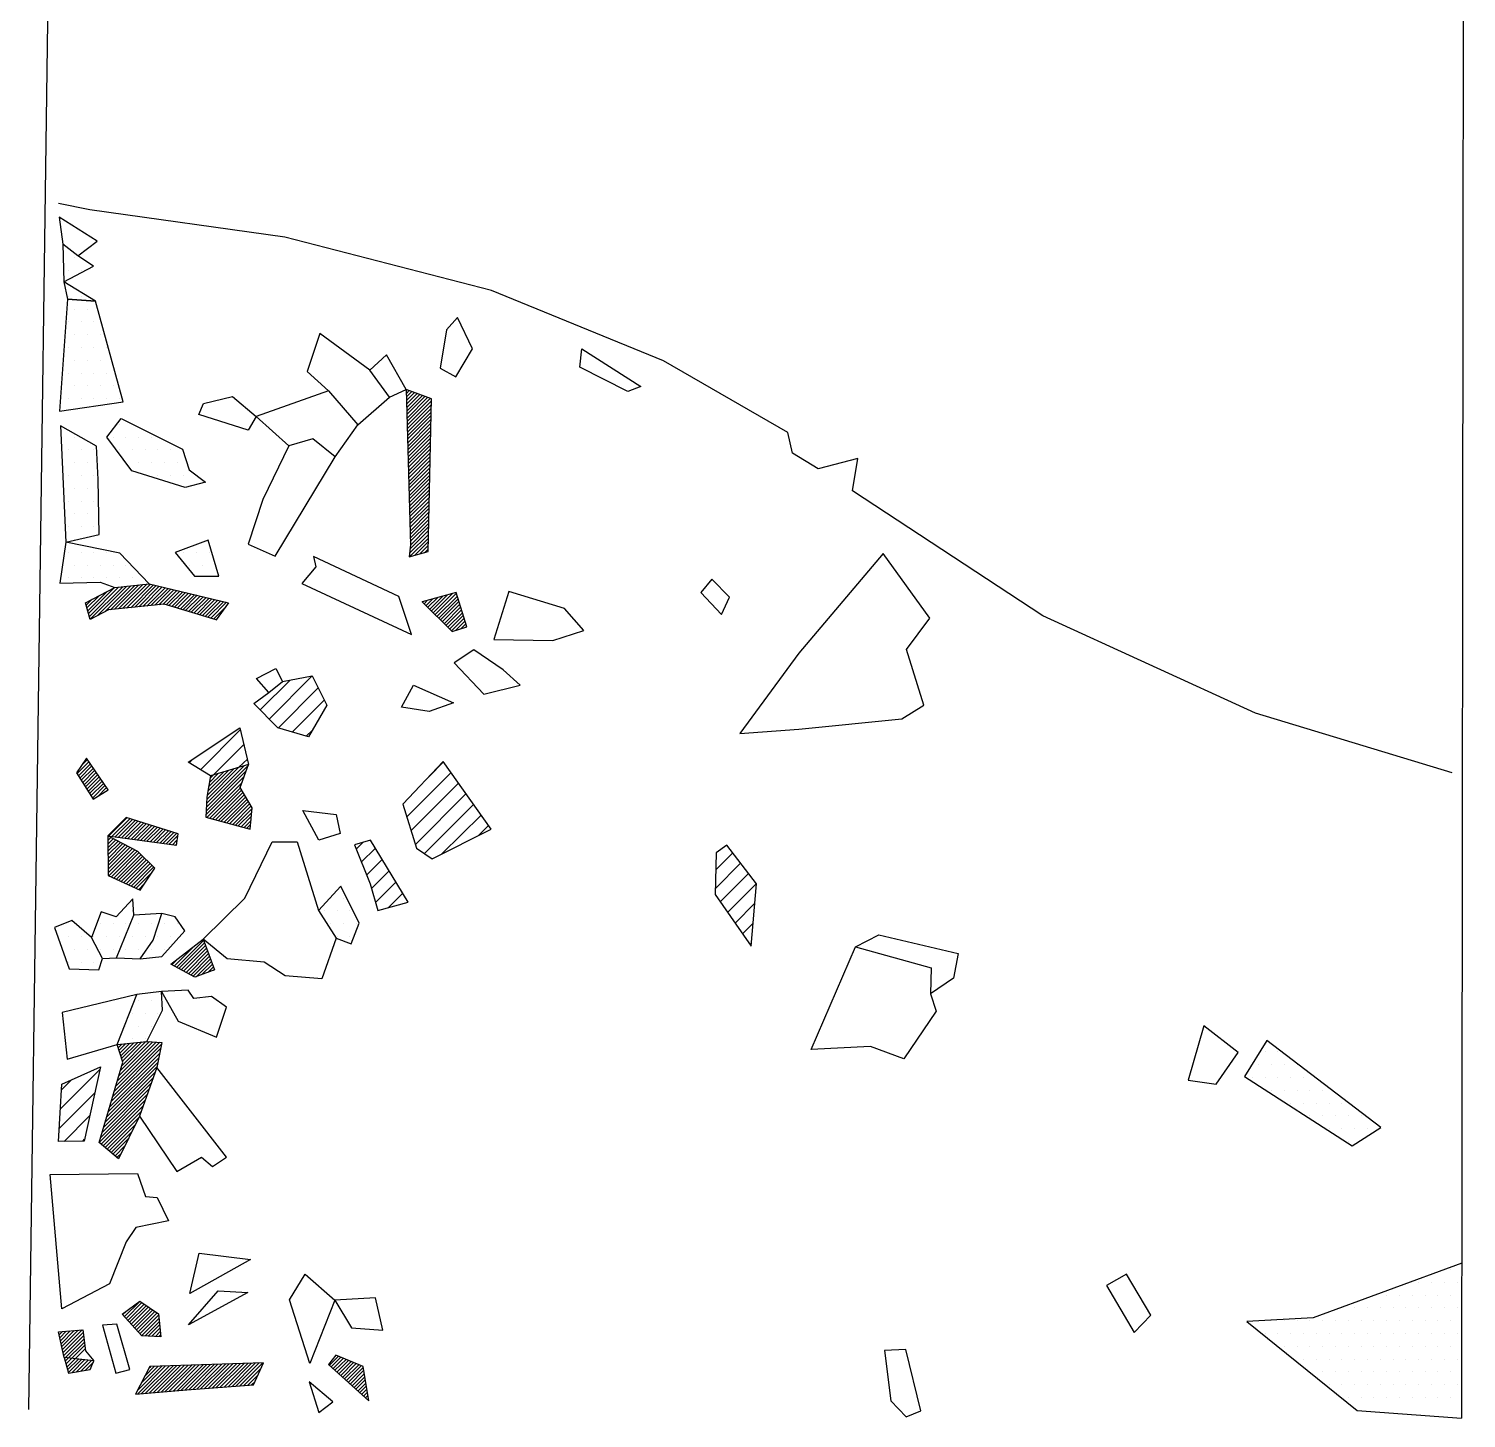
# Model space of a CAD drawing. Header units: metres. Extents: x 0.1 to 1.5, y -16.9 to -13.12.
# Drawn here: x 0.099 to 1.503, y -16.895 to -15.539 of the extents above; entities that cross this region are included whole.
import ezdxf

# ---------------------------------------------------------------- set-up
doc = ezdxf.new("R2010")
doc.units = ezdxf.units.M
doc.header["$LTSCALE"] = 25
doc.header["$MEASUREMENT"] = 0
doc.linetypes.add('STRICHPUNKTX2', pattern=[2, 1, -0.5, 0, -0.5])
doc.layers.get('0').update_dxf_attribs({"linetype": 'CONTINUOUS'})
for name, color, linetype in [('BEFUND', 1, 'CONTINUOUS'), ('FEUER', 1, 'CONTINUOUS'), ('GRABUNGSGRENZE', 3, 'STRICHPUNKTX2'), ('KNOCHEN', 2, 'CONTINUOUS'), ('KNOCHENSCHRAFF', 2, 'CONTINUOUS'), ('STEINE', 4, 'CONTINUOUS'), ('STEINESCHRAFF', 4, 'CONTINUOUS')]:
    doc.layers.add(name, color=color, linetype=linetype)

# ---------------------------------------------------------------- blocks, each defined once
blk = doc.blocks.new('*X0')
at = {"color": 0}
for p, q in [((46.75, -1589.14), (46.78, -1589.11)), ((46.76, -1589.48), (47.04, -1589.2)), ((46.77, -1589.83), (47.3, -1589.3)), ((46.78, -1590.17), (47.55, -1589.4)), ((46.79, -1590.52), (47.81, -1589.49)), ((46.8, -1590.86), (48.07, -1589.59)), ((46.81, -1591.21), (48.33, -1589.69)), ((46.82, -1591.55), (48.58, -1589.78)), ((46.83, -1591.89), (48.84, -1589.88)), ((46.83, -1592.24), (49.1, -1589.98)), ((46.84, -1592.58), (49.19, -1590.24)), ((46.85, -1592.93), (49.18, -1590.6)), ((46.86, -1593.27), (49.18, -1590.96)), ((46.87, -1593.62), (49.17, -1591.32)), ((46.88, -1593.96), (49.16, -1591.68)), ((46.89, -1594.31), (49.15, -1592.04)), ((46.9, -1594.65), (49.15, -1592.4)), ((46.91, -1594.99), (49.14, -1592.76)), ((46.92, -1595.34), (49.13, -1593.13)), ((46.93, -1595.68), (49.12, -1593.49)), ((46.93, -1596.03), (49.11, -1593.85)), ((46.94, -1596.37), (49.11, -1594.21)), ((46.95, -1596.72), (49.1, -1594.57)), ((46.96, -1597.06), (49.09, -1594.93)), ((46.97, -1597.41), (49.08, -1595.29)), ((46.98, -1597.75), (49.08, -1595.65)), ((46.99, -1598.1), (49.07, -1596.01)), ((47, -1598.44), (49.06, -1596.38)), ((47.01, -1598.78), (49.05, -1596.74)), ((47.02, -1599.13), (49.05, -1597.1)), ((47.02, -1599.47), (49.04, -1597.46)), ((47.03, -1599.82), (49.03, -1597.82)), ((47.04, -1600.16), (49.02, -1598.18)), ((47.05, -1600.51), (49.02, -1598.54)), ((47.06, -1600.85), (49.01, -1598.9)), ((47.07, -1601.2), (49, -1599.26)), ((47.08, -1601.54), (48.99, -1599.63)), ((47.09, -1601.88), (48.99, -1599.99)), ((47.1, -1602.23), (48.98, -1600.35)), ((47.11, -1602.57), (48.97, -1600.71)), ((47.12, -1602.92), (48.96, -1601.07)), ((47.12, -1603.26), (48.96, -1601.43)), ((47.13, -1603.61), (48.95, -1601.79)), ((47.11, -1604.69), (48.93, -1602.88)), ((47.14, -1603.95), (48.94, -1602.15)), ((47.15, -1604.3), (48.93, -1602.51)), ((47.07, -1605.44), (48.91, -1603.6)), ((47.08, -1605.07), (48.92, -1603.24)), ((47.56, -1605.3), (48.9, -1603.96)), ((48.05, -1605.16), (48.89, -1604.32)), ((48.54, -1605.03), (48.89, -1604.68)), ((15.65, -1610.7), (17.53, -1608.82)), ((15.72, -1610.98), (18.26, -1608.44)), ((15.8, -1611.25), (18.66, -1608.39)), ((15.88, -1611.53), (19.06, -1608.35)), ((16.58, -1611.18), (19.45, -1608.31)), ((17.31, -1610.8), (19.85, -1608.27)), ((17.87, -1610.6), (20.24, -1608.22)), ((18.26, -1610.56), (20.64, -1608.18)), ((18.65, -1610.52), (21.03, -1608.14)), ((19.05, -1610.48), (21.43, -1608.1)), ((19.44, -1610.44), (21.77, -1608.11)), ((19.84, -1610.4), (22.06, -1608.18)), ((20.23, -1610.36), (22.34, -1608.24)), ((20.62, -1610.32), (22.63, -1608.31)), ((21.02, -1610.28), (22.92, -1608.38)), ((21.41, -1610.24), (23.2, -1608.45)), ((21.81, -1610.2), (23.49, -1608.52)), ((22.2, -1610.16), (23.77, -1608.58)), ((22.59, -1610.12), (24.06, -1608.65)), ((22.99, -1610.08), (24.34, -1608.72)), ((23.3, -1610.12), (24.63, -1608.79)), ((15.49, -1610.15), (16.06, -1609.58)), ((15.57, -1610.42), (16.79, -1609.2)), ((23.57, -1610.2), (24.92, -1608.86)), ((23.84, -1610.28), (25.2, -1608.92)), ((24.11, -1610.36), (25.49, -1608.99)), ((24.38, -1610.45), (25.77, -1609.06)), ((24.66, -1610.53), (26.06, -1609.13)), ((24.93, -1610.61), (26.34, -1609.19)), ((25.2, -1610.69), (26.63, -1609.26)), ((25.47, -1610.77), (26.92, -1609.33)), ((25.74, -1610.85), (27.2, -1609.4)), ((26.02, -1610.94), (27.49, -1609.47)), ((26.29, -1611.02), (27.77, -1609.53)), ((26.56, -1611.1), (28.06, -1609.6)), ((26.83, -1611.18), (28.34, -1609.67)), ((27.1, -1611.26), (28.63, -1609.74)), ((27.38, -1611.34), (28.92, -1609.8)), ((27.65, -1611.43), (29.2, -1609.87)), ((48.33, -1609.83), (48.35, -1609.81)), ((48.51, -1610.01), (48.84, -1609.68)), ((48.68, -1610.19), (49.33, -1609.54)), ((48.86, -1610.36), (49.82, -1609.41)), ((49.04, -1610.54), (50.31, -1609.27)), ((49.21, -1610.72), (50.79, -1609.14)), ((49.39, -1610.9), (51.28, -1609)), ((49.57, -1611.07), (51.65, -1608.99)), ((49.74, -1611.25), (51.74, -1609.26)), ((49.92, -1611.43), (51.82, -1609.53)), ((50.1, -1611.6), (51.9, -1609.8)), ((50.27, -1611.78), (51.98, -1610.07)), ((27.92, -1611.51), (29.06, -1610.37)), ((28.19, -1611.59), (28.24, -1611.54)), ((50.45, -1611.96), (52.06, -1610.34)), ((50.63, -1612.13), (52.15, -1610.62)), ((50.8, -1612.31), (52.23, -1610.89)), ((50.98, -1612.49), (52.31, -1611.16)), ((51.16, -1612.66), (52.39, -1611.43)), ((51.56, -1612.62), (52.47, -1611.7)), ((52.08, -1612.45), (52.56, -1611.97)), ((52.6, -1612.28), (52.64, -1612.24)), ((14.6, -1626.59), (15.76, -1625.43)), ((14.74, -1626.81), (15.9, -1625.64)), ((15, -1625.84), (15.62, -1625.23)), ((14.88, -1627.03), (16.05, -1625.85)), ((15.01, -1627.24), (16.19, -1626.06)), ((15.15, -1627.46), (16.34, -1626.27)), ((15.28, -1627.68), (16.48, -1626.48)), ((15.42, -1627.9), (16.62, -1626.69)), ((15.56, -1628.11), (16.77, -1626.9)), ((27.19, -1630.62), (30.92, -1626.89)), ((27.21, -1630.25), (31.12, -1626.34)), ((27.23, -1629.88), (31.33, -1625.78)), ((27.25, -1629.5), (30.92, -1625.83)), ((27.27, -1629.13), (30.41, -1625.98)), ((27.31, -1628.74), (29.91, -1626.14)), ((27.38, -1628.31), (29.4, -1626.29)), ((27.45, -1627.88), (28.9, -1626.44)), ((27.53, -1627.46), (28.39, -1626.59)), ((27.6, -1627.03), (27.89, -1626.74)), ((15.69, -1628.33), (16.91, -1627.11)), ((15.83, -1628.55), (17.06, -1627.32)), ((15.96, -1628.77), (17.2, -1627.53)), ((16.1, -1628.98), (17.34, -1627.74)), ((16.59, -1628.85), (17.49, -1627.95)), ((17.52, -1628.27), (17.63, -1628.16)), ((27.29, -1630.87), (30.72, -1627.45)), ((27.57, -1630.95), (30.55, -1627.97)), ((27.85, -1631.02), (30.68, -1628.19)), ((28.13, -1631.1), (30.81, -1628.41)), ((28.4, -1631.18), (30.95, -1628.63)), ((28.68, -1631.25), (31.08, -1628.86)), ((28.96, -1631.33), (31.21, -1629.08)), ((29.24, -1631.4), (31.34, -1629.3)), ((29.52, -1631.48), (31.47, -1629.52)), ((29.8, -1631.55), (31.6, -1629.75)), ((17.7, -1632.68), (19.47, -1630.92)), ((18.01, -1632.73), (19.74, -1631)), ((18.33, -1632.77), (20.01, -1631.08)), ((18.64, -1632.81), (20.28, -1631.17)), ((18.95, -1632.85), (20.55, -1631.25)), ((30.07, -1631.63), (31.7, -1630)), ((30.35, -1631.7), (31.66, -1630.39)), ((30.63, -1631.78), (31.62, -1630.78)), ((30.91, -1631.85), (31.59, -1631.18)), ((19.26, -1632.9), (20.82, -1631.33)), ((19.57, -1632.94), (21.09, -1631.42)), ((19.88, -1632.98), (21.36, -1631.5)), ((20.19, -1633.02), (21.63, -1631.59)), ((20.5, -1633.07), (21.9, -1631.67)), ((20.81, -1633.11), (22.17, -1631.75)), ((21.12, -1633.15), (22.44, -1631.84)), ((21.43, -1633.2), (22.71, -1631.92)), ((21.75, -1633.24), (22.98, -1632.01)), ((22.06, -1633.28), (23.25, -1632.09)), ((22.37, -1633.32), (23.52, -1632.17)), ((22.68, -1633.37), (23.79, -1632.26)), ((22.99, -1633.41), (24.06, -1632.34)), ((23.3, -1633.45), (24.33, -1632.42)), ((23.61, -1633.49), (24.45, -1632.65)), ((31.19, -1631.93), (31.55, -1631.57)), ((31.46, -1632), (31.51, -1631.96)), ((17.6, -1632.78), (17.68, -1632.71)), ((17.61, -1633.13), (17.91, -1632.83)), ((17.61, -1633.48), (18.14, -1632.95)), ((17.62, -1633.83), (18.38, -1633.07)), ((17.62, -1634.18), (18.61, -1633.19)), ((17.62, -1634.53), (18.84, -1633.31)), ((17.63, -1634.88), (19.08, -1633.43)), ((17.63, -1635.23), (19.31, -1633.55)), ((17.64, -1635.58), (19.54, -1633.67)), ((17.64, -1635.93), (19.77, -1633.8)), ((17.65, -1636.28), (20.01, -1633.92)), ((17.71, -1636.57), (20.24, -1634.04)), ((23.92, -1633.54), (24.39, -1633.06)), ((24.23, -1633.58), (24.34, -1633.47)), ((17.95, -1636.68), (20.47, -1634.16)), ((18.19, -1636.79), (20.67, -1634.31)), ((18.44, -1636.9), (20.85, -1634.49)), ((18.68, -1637.01), (21.02, -1634.67)), ((18.92, -1637.12), (21.2, -1634.85)), ((19.16, -1637.24), (21.38, -1635.02)), ((19.4, -1637.35), (21.55, -1635.2)), ((19.65, -1637.46), (21.73, -1635.38)), ((19.89, -1637.57), (21.91, -1635.55)), ((20.13, -1637.68), (22.08, -1635.73)), ((20.37, -1637.79), (21.88, -1636.29)), ((20.62, -1637.9), (21.17, -1637.35)), ((24.09, -1645.38), (26.06, -1643.42)), ((24.32, -1645.51), (26.96, -1642.87)), ((24.55, -1645.63), (27.05, -1643.13)), ((24.78, -1645.76), (27.15, -1643.39)), ((25.01, -1645.88), (27.25, -1643.65)), ((25.24, -1646.01), (27.34, -1643.91)), ((23.87, -1645.26), (24.5, -1644.62)), ((25.47, -1646.13), (27.44, -1644.16)), ((25.7, -1646.26), (27.53, -1644.42)), ((25.93, -1646.38), (27.63, -1644.68)), ((26.24, -1646.42), (27.73, -1644.94)), ((26.8, -1646.22), (27.82, -1645.19)), ((27.36, -1646.01), (27.92, -1645.45)), ((27.92, -1645.81), (28.01, -1645.71)), ((18.09, -1658.11), (22.76, -1653.43)), ((18.24, -1657.61), (22.86, -1652.99)), ((18.38, -1657.11), (22.67, -1652.82)), ((18.52, -1653.08), (18.57, -1653.03)), ((18.53, -1656.61), (22.34, -1652.8)), ((18.61, -1653.35), (18.96, -1652.99)), ((18.68, -1656.11), (22.01, -1652.78)), ((18.69, -1653.61), (19.36, -1652.95)), ((18.78, -1653.88), (19.75, -1652.91)), ((18.82, -1655.61), (21.67, -1652.75)), ((18.87, -1654.15), (20.15, -1652.87)), ((18.95, -1654.42), (20.54, -1652.83)), ((18.97, -1655.11), (21.33, -1652.74)), ((19.04, -1654.68), (20.94, -1652.79)), ((17.65, -1659.61), (22.48, -1654.78)), ((17.8, -1659.11), (22.58, -1654.33)), ((17.94, -1658.61), (22.67, -1653.88)), ((17.21, -1661.11), (22.01, -1656.31)), ((17.36, -1660.61), (22.21, -1655.76)), ((17.5, -1660.11), (22.39, -1655.22)), ((16.77, -1662.61), (21.43, -1657.95)), ((16.92, -1662.11), (21.62, -1657.4)), ((17.07, -1661.61), (21.82, -1656.85)), ((16.96, -1662.77), (21.23, -1658.5)), ((17.15, -1662.93), (21.04, -1659.05)), ((17.35, -1663.09), (20.84, -1659.6)), ((17.54, -1663.26), (20.61, -1660.18)), ((17.73, -1663.42), (20.28, -1660.87)), ((17.92, -1663.58), (19.94, -1661.56)), ((18.11, -1663.74), (19.6, -1662.25)), ((18.31, -1663.9), (19.26, -1662.94)), ((18.5, -1664.06), (18.93, -1663.63)), ((19.22, -1679.6), (20.72, -1678.11)), ((19.39, -1679.79), (20.94, -1678.23)), ((19.56, -1679.97), (21.16, -1678.38)), ((19.73, -1680.15), (21.37, -1678.52)), ((19.9, -1680.34), (21.58, -1678.66)), ((20.07, -1680.52), (21.79, -1678.8)), ((20.24, -1680.7), (22, -1678.94)), ((19.05, -1679.42), (19.38, -1679.09)), ((20.41, -1680.89), (22.22, -1679.08)), ((20.58, -1681.07), (22.43, -1679.22)), ((20.75, -1681.26), (22.58, -1679.43)), ((20.92, -1681.44), (22.61, -1679.75)), ((21.24, -1681.47), (22.64, -1680.08)), ((21.58, -1681.49), (22.66, -1680.4)), ((12.85, -1681.38), (13.17, -1681.06)), ((12.92, -1681.66), (13.55, -1681.03)), ((12.98, -1681.95), (13.94, -1681)), ((13.05, -1682.24), (14.32, -1680.96)), ((13.11, -1682.53), (14.71, -1680.93)), ((13.18, -1682.82), (15.1, -1680.9)), ((13.24, -1683.11), (15.21, -1681.14)), ((13.3, -1683.4), (15.25, -1681.45)), ((13.37, -1683.68), (15.29, -1681.77)), ((21.91, -1681.51), (22.69, -1680.73)), ((22.25, -1681.53), (22.72, -1681.05)), ((22.58, -1681.55), (22.75, -1681.37)), ((13.45, -1683.96), (15.33, -1682.08)), ((13.52, -1684.24), (15.37, -1682.39)), ((13.6, -1684.52), (15.41, -1682.71)), ((13.67, -1684.8), (14.73, -1683.74)), ((13.74, -1685.08), (15.05, -1683.77)), ((14.12, -1685.06), (15.37, -1683.8)), ((14.54, -1684.99), (15.69, -1683.84)), ((14.97, -1684.92), (16.01, -1683.87)), ((15.39, -1684.85), (16.19, -1684.05)), ((20.5, -1686.81), (22.89, -1684.42)), ((20.52, -1687.14), (23.25, -1684.41)), ((20.87, -1686.09), (22.52, -1684.43)), ((20.91, -1687.11), (23.62, -1684.4)), ((21.24, -1685.37), (22.16, -1684.45)), ((21.29, -1687.08), (23.98, -1684.39)), ((21.61, -1684.64), (21.79, -1684.46)), ((21.67, -1687.05), (24.35, -1684.38)), ((22.06, -1687.02), (24.71, -1684.37)), ((22.44, -1686.99), (25.08, -1684.35)), ((22.83, -1686.96), (25.44, -1684.34)), ((23.21, -1686.92), (25.81, -1684.33)), ((23.6, -1686.89), (26.17, -1684.32)), ((23.98, -1686.86), (26.54, -1684.31)), ((24.37, -1686.83), (26.9, -1684.3)), ((24.75, -1686.8), (27.27, -1684.28)), ((25.14, -1686.77), (27.63, -1684.27)), ((25.52, -1686.74), (28, -1684.26)), ((25.9, -1686.71), (28.36, -1684.25)), ((26.29, -1686.68), (28.73, -1684.24)), ((26.67, -1686.65), (29.09, -1684.23)), ((27.05, -1686.62), (29.46, -1684.22)), ((27.44, -1686.59), (29.82, -1684.2)), ((27.82, -1686.56), (30.19, -1684.19)), ((28.2, -1686.53), (30.55, -1684.18)), ((28.59, -1686.5), (30.92, -1684.17)), ((28.97, -1686.47), (31.28, -1684.16)), ((29.35, -1686.44), (31.65, -1684.15)), ((29.74, -1686.41), (32.01, -1684.13)), ((30.12, -1686.38), (32.38, -1684.12)), ((30.5, -1686.35), (32.74, -1684.11)), ((39.24, -1684.33), (40.12, -1683.45)), ((39.42, -1684.5), (40.37, -1683.56)), ((39.61, -1684.67), (40.62, -1683.66)), ((39.79, -1684.84), (40.87, -1683.77)), ((39.98, -1685.01), (41.11, -1683.87)), ((40.16, -1685.18), (41.36, -1683.98)), ((40.35, -1685.34), (41.61, -1684.08)), ((40.54, -1685.51), (41.86, -1684.19)), ((40.72, -1685.68), (42.11, -1684.29)), ((40.91, -1685.85), (42.36, -1684.4)), ((41.09, -1686.02), (42.54, -1684.57)), ((15.82, -1684.78), (15.94, -1684.65)), ((30.89, -1686.32), (32.55, -1684.66)), ((31.27, -1686.29), (32.26, -1685.3)), ((31.65, -1686.26), (31.97, -1685.95)), ((41.28, -1686.19), (42.59, -1684.87)), ((41.46, -1686.35), (42.64, -1685.17)), ((41.65, -1686.52), (42.69, -1685.48)), ((41.83, -1686.69), (42.74, -1685.78)), ((42.02, -1686.86), (42.79, -1686.08)), ((42.2, -1687.03), (42.84, -1686.39)), ((42.39, -1687.2), (42.89, -1686.69)), ((42.57, -1687.37), (42.94, -1686.99)), ((42.76, -1687.53), (42.99, -1687.3)), ((42.94, -1687.7), (43.05, -1687.6))]:
    blk.add_line(p, q, dxfattribs=at)
blk = doc.blocks.new('*X1')
at = {"color": 0}
for p, q in [((61.46, -1488.87), (64.52, -1485.81)), ((61.9, -1490.2), (65.62, -1486.48)), ((58.73, -1496.9), (67.75, -1487.89)), ((61.02, -1487.54), (61.08, -1487.48)), ((61.16, -1492.7), (66.68, -1487.18)), ((59.8, -1497.61), (68.81, -1488.59)), ((60.86, -1498.31), (69.87, -1489.3)), ((61.93, -1499.01), (70.93, -1490)), ((62.99, -1499.71), (72, -1490.71)), ((64.08, -1500.4), (73.06, -1491.41)), ((65.33, -1500.92), (74.22, -1492.03)), ((66.58, -1501.43), (75.58, -1492.43)), ((67.83, -1501.95), (76.77, -1493.01)), ((69.16, -1502.38), (77.83, -1493.72)), ((129.37, -1502.28), (138.49, -1493.16)), ((71.85, -1501.46), (78.88, -1494.43)), ((130.55, -1502.87), (139.58, -1493.84)), ((131.72, -1503.46), (140.66, -1494.52)), ((73.4, -1501.68), (79.94, -1495.14)), ((74.75, -1502.1), (81, -1495.85)), ((125.65, -1498.92), (128.94, -1495.64)), ((126.54, -1499.8), (131.04, -1495.31)), ((132.9, -1504.05), (141.75, -1495.2)), ((134.08, -1504.64), (143.33, -1495.39)), ((135.53, -1504.96), (145.05, -1495.44)), ((137.04, -1505.21), (145.84, -1496.41)), ((76.08, -1502.54), (82.05, -1496.56)), ((77.05, -1503.33), (83, -1497.38)), ((127.43, -1500.68), (131.49, -1496.62)), ((138.56, -1505.46), (146.15, -1497.88)), ((78.03, -1504.12), (82.97, -1499.18)), ((128.32, -1501.56), (131.94, -1497.94)), ((139.95, -1505.84), (146.45, -1499.34)), ((141.34, -1506.22), (146.76, -1500.8)), ((143.09, -1506.24), (146.39, -1502.94)), ((79, -1504.92), (79.38, -1504.54)), ((33.36, -1621.27), (37.57, -1617.06)), ((32.49, -1620.38), (35.4, -1617.47)), ((34.25, -1622.15), (38.16, -1618.23)), ((35.62, -1622.55), (38.75, -1619.41)), ((26.64, -1626.22), (30.54, -1622.33)), ((36.99, -1622.94), (37.59, -1622.34)), ((27.89, -1626.74), (30.88, -1623.75)), ((25.54, -1625.55), (25.9, -1625.19)), ((30.41, -1625.98), (31.23, -1625.17)), ((48.95, -1626.9), (50.39, -1625.46)), ((46.8, -1630.81), (51.12, -1626.49)), ((47.22, -1632.16), (51.85, -1627.53)), ((47.64, -1633.51), (52.58, -1628.56)), ((48.52, -1634.4), (53.31, -1629.6)), ((50.24, -1634.44), (54.05, -1630.64)), ((53.8, -1632.64), (54.78, -1631.67)), ((41.86, -1633.98), (42.54, -1633.3)), ((42.36, -1635.25), (43.74, -1633.87)), ((42.87, -1636.51), (44.4, -1634.97)), ((76.94, -1637.8), (79.4, -1635.33)), ((76.98, -1635.98), (78.63, -1634.33)), ((43.34, -1637.81), (45.07, -1636.08)), ((77.4, -1639.1), (80.17, -1636.33)), ((43.74, -1639.17), (45.74, -1637.18)), ((45, -1639.68), (46.4, -1638.28)), ((78.13, -1640.14), (80.94, -1637.33)), ((78.86, -1641.18), (80.79, -1639.25)), ((79.58, -1642.22), (80.62, -1641.18)), ((80.31, -1643.27), (80.46, -1643.11)), ((12.97, -1659.33), (16.82, -1655.49)), ((13.08, -1657.46), (14.06, -1656.48)), ((12.87, -1661.2), (16.32, -1657.75)), ((13.35, -1662.5), (15.83, -1660.01)), ((15.15, -1662.46), (15.33, -1662.28))]:
    blk.add_line(p, q, dxfattribs=at)
blk = doc.blocks.new('*X2')
at = {"color": 0}
for p, q in [((14.375, -1576.25), (14.375, -1576.25)), ((13.75, -1577.5), (13.75, -1577.5)), ((15, -1577.5), (15, -1577.5)), ((13.75, -1580), (13.75, -1580)), ((15, -1580), (15, -1580)), ((14.375, -1581.25), (14.375, -1581.25)), ((15.625, -1581.25), (15.625, -1581.25)), ((13.75, -1582.5), (13.75, -1582.5)), ((15, -1582.5), (15, -1582.5)), ((16.25, -1582.5), (16.25, -1582.5)), ((14.375, -1583.75), (14.375, -1583.75)), ((15.625, -1583.75), (15.625, -1583.75)), ((16.875, -1583.75), (16.875, -1583.75)), ((13.75, -1585), (13.75, -1585)), ((14.375, -1586.25), (14.375, -1586.25)), ((15, -1585), (15, -1585)), ((15.625, -1586.25), (15.625, -1586.25)), ((16.25, -1585), (16.25, -1585)), ((16.875, -1586.25), (16.875, -1586.25)), ((17.5, -1585), (17.5, -1585)), ((13.75, -1587.5), (13.75, -1587.5)), ((15, -1587.5), (15, -1587.5)), ((16.25, -1587.5), (16.25, -1587.5)), ((17.5, -1587.5), (17.5, -1587.5)), ((13.125, -1588.75), (13.125, -1588.75)), ((14.375, -1588.75), (14.375, -1588.75)), ((15.625, -1588.75), (15.625, -1588.75)), ((16.875, -1588.75), (16.875, -1588.75)), ((18.125, -1588.75), (18.125, -1588.75)), ((13.75, -1590), (13.75, -1590)), ((15, -1590), (15, -1590)), ((16.25, -1590), (16.25, -1590)), ((17.5, -1590), (17.5, -1590)), ((18.75, -1590), (18.75, -1590)), ((18.75, -1592.5), (18.75, -1592.5)), ((20, -1592.5), (20, -1592.5)), ((13.125, -1593.75), (13.125, -1593.75)), ((14.375, -1593.75), (14.375, -1593.75)), ((18.125, -1593.75), (18.125, -1593.75)), ((19.375, -1593.75), (19.375, -1593.75)), ((20.625, -1593.75), (20.625, -1593.75)), ((21.875, -1593.75), (21.875, -1593.75)), ((13.75, -1595), (13.75, -1595)), ((15, -1595), (15, -1595)), ((16.25, -1595), (16.25, -1595)), ((18.75, -1595), (18.75, -1595)), ((20, -1595), (20, -1595)), ((21.25, -1595), (21.25, -1595)), ((22.5, -1595), (22.5, -1595)), ((23.75, -1595), (23.75, -1595)), ((13.75, -1597.5), (13.75, -1597.5)), ((14.375, -1596.25), (14.375, -1596.25)), ((15, -1597.5), (15, -1597.5)), ((15.625, -1596.25), (15.625, -1596.25)), ((16.25, -1597.5), (16.25, -1597.5)), ((20.625, -1596.25), (20.625, -1596.25)), ((21.875, -1596.25), (21.875, -1596.25)), ((22.5, -1597.5), (22.5, -1597.5)), ((23.125, -1596.25), (23.125, -1596.25)), ((23.75, -1597.5), (23.75, -1597.5)), ((24.375, -1596.25), (24.375, -1596.25)), ((25, -1597.5), (25, -1597.5)), ((26.25, -1597.5), (26.25, -1597.5)), ((14.375, -1598.75), (14.375, -1598.75)), ((15.625, -1598.75), (15.625, -1598.75)), ((13.75, -1600), (13.75, -1600)), ((15, -1600), (15, -1600)), ((16.25, -1600), (16.25, -1600)), ((14.375, -1601.25), (14.375, -1601.25)), ((15.625, -1601.25), (15.625, -1601.25)), ((13.75, -1602.5), (13.75, -1602.5)), ((15, -1602.5), (15, -1602.5)), ((16.25, -1602.5), (16.25, -1602.5)), ((14.375, -1603.75), (14.375, -1603.75)), ((13.75, -1605), (13.75, -1605)), ((15, -1605), (15, -1605)), ((16.25, -1605), (16.25, -1605)), ((17.5, -1605), (17.5, -1605)), ((25, -1605), (25, -1605)), ((26.25, -1605), (26.25, -1605)), ((27.5, -1605), (27.5, -1605)), ((14.375, -1606.25), (14.375, -1606.25)), ((15.625, -1606.25), (15.625, -1606.25)), ((16.875, -1606.25), (16.875, -1606.25)), ((18.125, -1606.25), (18.125, -1606.25)), ((19.375, -1606.25), (19.375, -1606.25)), ((25.625, -1606.25), (25.625, -1606.25)), ((26.875, -1606.25), (26.875, -1606.25)), ((28.125, -1606.25), (28.125, -1606.25)), ((13.75, -1607.5), (13.75, -1607.5)), ((15, -1607.5), (15, -1607.5)), ((16.25, -1607.5), (16.25, -1607.5)), ((17.5, -1607.5), (17.5, -1607.5)), ((18.75, -1607.5), (18.75, -1607.5)), ((20, -1607.5), (20, -1607.5)), ((39.375, -1638.75), (39.375, -1638.75)), ((40.625, -1638.75), (40.625, -1638.75)), ((20, -1640), (20, -1640)), ((38.75, -1640), (38.75, -1640)), ((40, -1640), (40, -1640)), ((41.25, -1640), (41.25, -1640)), ((13.75, -1642.5), (13.75, -1642.5)), ((14.375, -1641.25), (14.375, -1641.25)), ((15, -1642.5), (15, -1642.5)), ((16.25, -1642.5), (16.25, -1642.5)), ((16.875, -1641.25), (16.875, -1641.25)), ((17.5, -1642.5), (17.5, -1642.5)), ((18.125, -1641.25), (18.125, -1641.25)), ((18.75, -1642.5), (18.75, -1642.5)), ((19.375, -1641.25), (19.375, -1641.25)), ((20, -1642.5), (20, -1642.5)), ((20.625, -1641.25), (20.625, -1641.25)), ((21.25, -1642.5), (21.25, -1642.5)), ((21.875, -1641.25), (21.875, -1641.25)), ((22.5, -1642.5), (22.5, -1642.5)), ((23.125, -1641.25), (23.125, -1641.25)), ((23.75, -1642.5), (23.75, -1642.5)), ((24.375, -1641.25), (24.375, -1641.25)), ((39.375, -1641.25), (39.375, -1641.25)), ((40, -1642.5), (40, -1642.5)), ((40.625, -1641.25), (40.625, -1641.25)), ((41.25, -1642.5), (41.25, -1642.5)), ((41.875, -1641.25), (41.875, -1641.25)), ((14.375, -1643.75), (14.375, -1643.75)), ((15.625, -1643.75), (15.625, -1643.75)), ((16.875, -1643.75), (16.875, -1643.75)), ((18.125, -1643.75), (18.125, -1643.75)), ((19.375, -1643.75), (19.375, -1643.75)), ((20.625, -1643.75), (20.625, -1643.75)), ((21.875, -1643.75), (21.875, -1643.75)), ((23.125, -1643.75), (23.125, -1643.75)), ((13.75, -1645), (13.75, -1645)), ((15, -1645), (15, -1645)), ((16.25, -1645), (16.25, -1645)), ((20.625, -1648.75), (20.625, -1648.75)), ((21.875, -1648.75), (21.875, -1648.75)), ((20, -1650), (20, -1650)), ((21.25, -1650), (21.25, -1650)), ((22.5, -1650), (22.5, -1650)), ((19.375, -1651.25), (19.375, -1651.25)), ((20.625, -1651.25), (20.625, -1651.25)), ((21.875, -1651.25), (21.875, -1651.25)), ((18.75, -1652.5), (18.75, -1652.5)), ((20, -1652.5), (20, -1652.5)), ((21.25, -1652.5), (21.25, -1652.5)), ((130.625, -1653.75), (130.625, -1653.75)), ((131.875, -1653.75), (131.875, -1653.75)), ((130, -1655), (130, -1655)), ((131.25, -1655), (131.25, -1655)), ((132.5, -1655), (132.5, -1655)), ((133.75, -1655), (133.75, -1655)), ((129.375, -1656.25), (129.375, -1656.25)), ((130.625, -1656.25), (130.625, -1656.25)), ((131.875, -1656.25), (131.875, -1656.25)), ((133.125, -1656.25), (133.125, -1656.25)), ((134.375, -1656.25), (134.375, -1656.25)), ((131.25, -1657.5), (131.25, -1657.5)), ((132.5, -1657.5), (132.5, -1657.5)), ((133.75, -1657.5), (133.75, -1657.5)), ((135, -1657.5), (135, -1657.5)), ((136.25, -1657.5), (136.25, -1657.5)), ((133.125, -1658.75), (133.125, -1658.75)), ((134.375, -1658.75), (134.375, -1658.75)), ((135.625, -1658.75), (135.625, -1658.75)), ((136.875, -1658.75), (136.875, -1658.75)), ((138.125, -1658.75), (138.125, -1658.75)), ((135, -1660), (135, -1660)), ((136.25, -1660), (136.25, -1660)), ((137.5, -1660), (137.5, -1660)), ((138.75, -1660), (138.75, -1660)), ((140, -1660), (140, -1660)), ((136.875, -1661.25), (136.875, -1661.25)), ((138.125, -1661.25), (138.125, -1661.25)), ((139.375, -1661.25), (139.375, -1661.25)), ((140.625, -1661.25), (140.625, -1661.25)), ((138.75, -1662.5), (138.75, -1662.5)), ((148.75, -1675), (148.75, -1675)), ((142.5, -1677.5), (142.5, -1677.5)), ((143.75, -1677.5), (143.75, -1677.5)), ((145, -1677.5), (145, -1677.5)), ((145.625, -1676.25), (145.625, -1676.25)), ((146.25, -1677.5), (146.25, -1677.5)), ((146.875, -1676.25), (146.875, -1676.25)), ((147.5, -1677.5), (147.5, -1677.5)), ((148.125, -1676.25), (148.125, -1676.25)), ((148.75, -1677.5), (148.75, -1677.5)), ((149.375, -1676.25), (149.375, -1676.25)), ((138.125, -1678.75), (138.125, -1678.75)), ((139.375, -1678.75), (139.375, -1678.75)), ((140.625, -1678.75), (140.625, -1678.75)), ((141.875, -1678.75), (141.875, -1678.75)), ((143.125, -1678.75), (143.125, -1678.75)), ((144.375, -1678.75), (144.375, -1678.75)), ((145.625, -1678.75), (145.625, -1678.75)), ((146.875, -1678.75), (146.875, -1678.75)), ((148.125, -1678.75), (148.125, -1678.75)), ((149.375, -1678.75), (149.375, -1678.75)), ((131.25, -1680), (131.25, -1680)), ((132.5, -1680), (132.5, -1680)), ((133.75, -1680), (133.75, -1680)), ((135, -1680), (135, -1680)), ((136.25, -1680), (136.25, -1680)), ((137.5, -1680), (137.5, -1680)), ((138.75, -1680), (138.75, -1680)), ((140, -1680), (140, -1680)), ((141.25, -1680), (141.25, -1680)), ((142.5, -1680), (142.5, -1680)), ((143.75, -1680), (143.75, -1680)), ((145, -1680), (145, -1680)), ((146.25, -1680), (146.25, -1680)), ((147.5, -1680), (147.5, -1680)), ((148.75, -1680), (148.75, -1680)), ((130.625, -1681.25), (130.625, -1681.25)), ((131.875, -1681.25), (131.875, -1681.25)), ((133.125, -1681.25), (133.125, -1681.25)), ((134.375, -1681.25), (134.375, -1681.25)), ((135.625, -1681.25), (135.625, -1681.25)), ((136.875, -1681.25), (136.875, -1681.25)), ((138.125, -1681.25), (138.125, -1681.25)), ((139.375, -1681.25), (139.375, -1681.25)), ((140.625, -1681.25), (140.625, -1681.25)), ((141.875, -1681.25), (141.875, -1681.25)), ((143.125, -1681.25), (143.125, -1681.25)), ((144.375, -1681.25), (144.375, -1681.25)), ((145.625, -1681.25), (145.625, -1681.25)), ((146.875, -1681.25), (146.875, -1681.25)), ((148.125, -1681.25), (148.125, -1681.25)), ((149.375, -1681.25), (149.375, -1681.25)), ((132.5, -1682.5), (132.5, -1682.5)), ((133.75, -1682.5), (133.75, -1682.5)), ((135, -1682.5), (135, -1682.5)), ((136.25, -1682.5), (136.25, -1682.5)), ((137.5, -1682.5), (137.5, -1682.5)), ((138.75, -1682.5), (138.75, -1682.5)), ((140, -1682.5), (140, -1682.5)), ((141.25, -1682.5), (141.25, -1682.5)), ((142.5, -1682.5), (142.5, -1682.5)), ((143.75, -1682.5), (143.75, -1682.5)), ((145, -1682.5), (145, -1682.5)), ((146.25, -1682.5), (146.25, -1682.5)), ((147.5, -1682.5), (147.5, -1682.5)), ((148.75, -1682.5), (148.75, -1682.5)), ((134.375, -1683.75), (134.375, -1683.75)), ((135.625, -1683.75), (135.625, -1683.75)), ((136.875, -1683.75), (136.875, -1683.75)), ((138.125, -1683.75), (138.125, -1683.75)), ((139.375, -1683.75), (139.375, -1683.75)), ((140.625, -1683.75), (140.625, -1683.75)), ((141.875, -1683.75), (141.875, -1683.75)), ((143.125, -1683.75), (143.125, -1683.75)), ((144.375, -1683.75), (144.375, -1683.75)), ((145.625, -1683.75), (145.625, -1683.75)), ((146.875, -1683.75), (146.875, -1683.75)), ((148.125, -1683.75), (148.125, -1683.75)), ((149.375, -1683.75), (149.375, -1683.75)), ((135, -1685), (135, -1685)), ((136.25, -1685), (136.25, -1685)), ((137.5, -1685), (137.5, -1685)), ((138.75, -1685), (138.75, -1685)), ((140, -1685), (140, -1685)), ((141.25, -1685), (141.25, -1685)), ((142.5, -1685), (142.5, -1685)), ((143.75, -1685), (143.75, -1685)), ((145, -1685), (145, -1685)), ((146.25, -1685), (146.25, -1685)), ((147.5, -1685), (147.5, -1685)), ((148.75, -1685), (148.75, -1685)), ((136.875, -1686.25), (136.875, -1686.25)), ((138.125, -1686.25), (138.125, -1686.25)), ((139.375, -1686.25), (139.375, -1686.25)), ((140.625, -1686.25), (140.625, -1686.25)), ((141.875, -1686.25), (141.875, -1686.25)), ((143.125, -1686.25), (143.125, -1686.25)), ((144.375, -1686.25), (144.375, -1686.25)), ((145.625, -1686.25), (145.625, -1686.25)), ((146.875, -1686.25), (146.875, -1686.25)), ((148.125, -1686.25), (148.125, -1686.25)), ((149.375, -1686.25), (149.375, -1686.25)), ((138.75, -1687.5), (138.75, -1687.5)), ((140, -1687.5), (140, -1687.5)), ((141.25, -1687.5), (141.25, -1687.5)), ((142.5, -1687.5), (142.5, -1687.5)), ((143.75, -1687.5), (143.75, -1687.5)), ((145, -1687.5), (145, -1687.5)), ((146.25, -1687.5), (146.25, -1687.5)), ((147.5, -1687.5), (147.5, -1687.5)), ((148.75, -1687.5), (148.75, -1687.5))]:
    blk.add_line(p, q, dxfattribs=at)

msp = doc.modelspace()

# ---------------------------------------------------------------- linework, layer by layer
at = {"layer": 'BEFUND'}
msp.add_lwpolyline([(1.4888, -16.2653), (1.2969, -16.2071), (1.0892, -16.1118), (0.9034, -15.99), (0.9085, -15.9584), (0.8698, -15.9686), (0.8448, -15.9533), (0.8402, -15.9329), (0.7186, -15.8631), (0.5506, -15.7943), (0.3489, -15.7422), (0.1585, -15.7156), (0.128, -15.7095)], dxfattribs=at)
at = {"layer": 'GRABUNGSGRENZE'}
for points in [[(0.0988, -16.8868), (0.1507, -13.1155)], [(1.5027, -13.1157), (1.4982, -16.8952)]]:
    msp.add_lwpolyline(points, dxfattribs=at)
at = {"layer": 'KNOCHEN'}
for points in [[(0.4705, -16.0544), (0.4888, -16.0493), (0.492, -15.9001), (0.4675, -15.891), (0.4715, -16.0427)], [(0.4715, -16.0427), (0.4705, -16.0544)], [(0.1588, -16.1154), (0.1542, -16.0991), (0.1828, -16.0843), (0.2164, -16.0808), (0.2938, -16.0991), (0.282, -16.1159), (0.2311, -16.1006), (0.1766, -16.1062), (0.1588, -16.1154)], [(0.5122, -16.1273), (0.5265, -16.1227), (0.5163, -16.0891), (0.4832, -16.0982), (0.5122, -16.1273)], [(0.1618, -16.291), (0.1765, -16.2819), (0.1552, -16.2508), (0.1455, -16.2651), (0.1618, -16.291)], [(0.315, -16.3202), (0.3171, -16.2993), (0.3054, -16.2794), (0.3135, -16.257), (0.2764, -16.2682), (0.2764, -16.2682), (0.2728, -16.2891), (0.2718, -16.3084), (0.315, -16.3202)], [(0.2432, -16.3359), (0.2448, -16.3247), (0.1938, -16.3089), (0.176, -16.3267), (0.2432, -16.3359)], [(0.2218, -16.3583), (0.2055, -16.342), (0.176, -16.3267), (0.176, -16.3267), (0.1765, -16.3654), (0.2076, -16.3797)], [(0.2076, -16.3797), (0.2218, -16.3583)], [(0.2376, -16.452), (0.2691, -16.4276), (0.2803, -16.4576), (0.261, -16.4647), (0.2376, -16.452)], [(0.1865, -16.6419), (0.1677, -16.6261), (0.1907, -16.5477), (0.1851, -16.5304), (0.2141, -16.5274), (0.2141, -16.5274), (0.2289, -16.5284), (0.2238, -16.5528), (0.2069, -16.6002), (0.1865, -16.6419)], [(0.2277, -16.8156), (0.2094, -16.8146), (0.19, -16.7937), (0.2073, -16.7809), (0.2257, -16.7932), (0.2277, -16.8156)], [(0.1335, -16.8359), (0.1279, -16.8109), (0.1518, -16.8089), (0.1518, -16.8089), (0.1544, -16.8293)], [(0.1544, -16.8293), (0.1625, -16.839)], [(0.1375, -16.8512), (0.1589, -16.8476), (0.1625, -16.839), (0.1625, -16.839), (0.1335, -16.8359), (0.1375, -16.8512)], [(0.3183, -16.8625), (0.328, -16.8411), (0.217, -16.8446), (0.2032, -16.8716), (0.2531, -16.8675), (0.3183, -16.8625)], [(0.4308, -16.8783), (0.4253, -16.8447), (0.3988, -16.8335), (0.3917, -16.8427), (0.4308, -16.8783)]]:
    msp.add_lwpolyline(points, dxfattribs=at)
at = {"layer": 'STEINE'}
for points in [[(0.1468, -15.7604), (0.1656, -15.7462), (0.1285, -15.7227), (0.132, -15.7492), (0.133, -15.7859)], [(0.133, -15.7859), (0.162, -15.7706), (0.1468, -15.7604), (0.132, -15.7492)], [(0.1366, -15.8027), (0.1641, -15.8047), (0.133, -15.7859), (0.1366, -15.8027)], [(0.1289, -15.9122), (0.191, -15.903), (0.1641, -15.8047), (0.1366, -15.8027), (0.1289, -15.9122)], [(0.5006, -15.8701), (0.5159, -15.8788), (0.5322, -15.8513), (0.5175, -15.8207), (0.5068, -15.8329), (0.5006, -15.8701)], [(0.4512, -15.8986), (0.4319, -15.8721), (0.383, -15.8364), (0.3708, -15.8736), (0.3916, -15.8924), (0.4201, -15.9256), (0.4512, -15.8986)], [(0.4512, -15.8986), (0.4675, -15.891), (0.4482, -15.8573), (0.4319, -15.8721)], [(0.6371, -15.8692), (0.6391, -15.8513), (0.6967, -15.888), (0.6839, -15.8931), (0.6371, -15.8692)], [(0.3208, -15.9174), (0.3132, -15.9306), (0.2648, -15.9153), (0.2694, -15.9046), (0.2979, -15.898), (0.3208, -15.9174)], [(0.3916, -15.8924), (0.3208, -15.9174), (0.3529, -15.9459)], [(0.1752, -15.9377), (0.189, -15.9193), (0.249, -15.9494), (0.2556, -15.9693), (0.2714, -15.9815), (0.2516, -15.9866), (0.1996, -15.9703), (0.1752, -15.9377)], [(0.1349, -16.04), (0.1675, -16.0324), (0.1665, -15.9789), (0.165, -15.9463), (0.1299, -15.9264), (0.1349, -16.04)], [(0.3982, -15.9566), (0.4201, -15.9256)], [(0.3396, -16.0538), (0.3982, -15.9566), (0.3763, -15.9393), (0.3529, -15.9459), (0.3274, -15.9983), (0.3131, -16.0421), (0.3396, -16.0538)], [(0.1293, -16.0802), (0.1685, -16.0792), (0.1828, -16.0843), (0.2164, -16.0808), (0.1879, -16.0507), (0.1349, -16.04), (0.1293, -16.0802)], [(0.2418, -16.0502), (0.2607, -16.0732), (0.2846, -16.0732), (0.2739, -16.038), (0.2418, -16.0502)], [(0.3793, -16.0641), (0.3656, -16.0803), (0.4725, -16.1303), (0.4603, -16.0931), (0.3768, -16.0539), (0.3793, -16.0641)], [(0.973, -16.1993), (0.9562, -16.1448), (0.9787, -16.1143), (0.9334, -16.0511), (0.8508, -16.1483), (0.7932, -16.2267), (0.8508, -16.2227), (0.9516, -16.2125), (0.973, -16.1993)], [(0.641, -16.1263), (0.6222, -16.1049), (0.5677, -16.0881), (0.5529, -16.1349), (0.6105, -16.136), (0.641, -16.1263)], [(0.7755, -16.1106), (0.7831, -16.0938), (0.7658, -16.076), (0.7551, -16.0892), (0.7755, -16.1106)], [(0.5789, -16.1797), (0.5621, -16.1645), (0.5336, -16.1451), (0.5142, -16.1578), (0.5432, -16.1884), (0.5789, -16.1797)], [(0.3187, -16.1974), (0.3334, -16.1867), (0.3467, -16.1761), (0.3757, -16.1705), (0.39, -16.199), (0.3721, -16.2301), (0.3421, -16.2214), (0.3187, -16.1974)], [(0.3334, -16.1867), (0.3212, -16.173), (0.3401, -16.1633), (0.3467, -16.1761)], [(0.4628, -16.2011), (0.4745, -16.1797), (0.5137, -16.197), (0.4898, -16.2052), (0.4628, -16.2011)], [(0.2545, -16.2549), (0.3049, -16.2214), (0.3135, -16.257), (0.2764, -16.2682), (0.2545, -16.2549)], [(0.5503, -16.3203), (0.5035, -16.2541), (0.4642, -16.2958), (0.4775, -16.3386), (0.4927, -16.3493), (0.5503, -16.3203)], [(0.3991, -16.3059), (0.4031, -16.3243), (0.3822, -16.3309), (0.3665, -16.3019), (0.3991, -16.3059)], [(0.3852, -16.4663), (0.3491, -16.4633), (0.3287, -16.45), (0.2926, -16.4469), (0.2691, -16.4276), (0.3099, -16.3874), (0.3364, -16.3324), (0.3609, -16.3324), (0.3817, -16.3996), (0.399, -16.4266), (0.3852, -16.4663)], [(0.4693, -16.3915), (0.4327, -16.3309), (0.4169, -16.3355), (0.4321, -16.3737), (0.4398, -16.3997), (0.4693, -16.3915)], [(0.8043, -16.4345), (0.8095, -16.3734), (0.7805, -16.3357), (0.7703, -16.3433), (0.7692, -16.384), (0.8043, -16.4345)], [(0.399, -16.4266), (0.4138, -16.4322), (0.4214, -16.4119), (0.4036, -16.3757), (0.3817, -16.3996)], [(0.1709, -16.4464), (0.1846, -16.4459), (0.2014, -16.4041), (0.2004, -16.3883), (0.1841, -16.4056), (0.1694, -16.401), (0.1602, -16.426)], [(0.1383, -16.4565), (0.1673, -16.4576), (0.1709, -16.4464), (0.1602, -16.426), (0.1408, -16.4092), (0.124, -16.4163), (0.1383, -16.4565)], [(0.1846, -16.4459), (0.2075, -16.4469), (0.2203, -16.4286), (0.2289, -16.4026), (0.2014, -16.4041)], [(0.2075, -16.4469), (0.2289, -16.4444), (0.2513, -16.4194), (0.2417, -16.4057), (0.2289, -16.4026)], [(0.9062, -16.435), (0.9291, -16.4233), (1.0065, -16.4417), (1.0019, -16.4656), (0.9795, -16.4809)], [(0.8628, -16.5353), (0.9062, -16.435), (0.98, -16.4555), (0.9795, -16.4809), (0.9851, -16.4977), (0.9535, -16.5445), (0.9209, -16.5323), (0.8628, -16.5353)], [(0.1851, -16.5304), (0.2141, -16.5274), (0.2294, -16.4968), (0.2284, -16.4785), (0.2044, -16.4815)], [(0.2284, -16.4785), (0.2447, -16.5075), (0.2823, -16.5233), (0.292, -16.4938), (0.2773, -16.4836), (0.26, -16.4856), (0.2544, -16.4775), (0.2284, -16.4785)], [(0.1362, -16.5446), (0.1851, -16.5304), (0.2044, -16.4815), (0.1316, -16.4993), (0.1362, -16.5446)], [(1.2799, -16.5381), (1.2463, -16.5121), (1.231, -16.5651), (1.2585, -16.5692), (1.2799, -16.5381)], [(1.3914, -16.6293), (1.4194, -16.6115), (1.3079, -16.5264), (1.286, -16.5615), (1.3914, -16.6293)], [(0.1311, -16.5691), (0.1688, -16.5523), (0.1529, -16.6246), (0.128, -16.6251), (0.1311, -16.5691)], [(0.2238, -16.5528), (0.2069, -16.6002), (0.2436, -16.6542), (0.2675, -16.6404), (0.2782, -16.6496), (0.2919, -16.6404), (0.2238, -16.5528)], [(0.1198, -16.6572), (0.2049, -16.6562), (0.213, -16.6786), (0.2242, -16.6796), (0.2354, -16.7025), (0.2033, -16.7091), (0.1941, -16.7229), (0.1778, -16.7641), (0.131, -16.7885), (0.1198, -16.6572)], [(0.2562, -16.7733), (0.2654, -16.7341), (0.3153, -16.7403), (0.2562, -16.7733)], [(1.4983, -16.7438), (1.3531, -16.7973), (1.2884, -16.8009), (1.3963, -16.8875)], [(0.3535, -16.7795), (0.3688, -16.7545), (0.3978, -16.78), (0.3733, -16.8416), (0.3535, -16.7795)], [(1.1784, -16.8115), (1.1947, -16.7947), (1.1708, -16.7545), (1.1514, -16.7657), (1.1784, -16.8115)], [(0.2547, -16.8039), (0.2837, -16.7708), (0.3128, -16.7723), (0.2547, -16.8039)], [(0.4141, -16.807), (0.4446, -16.8091), (0.4375, -16.7775), (0.3978, -16.78), (0.4141, -16.807)], [(0.1707, -16.8043), (0.1839, -16.8512), (0.1976, -16.8476), (0.1849, -16.8033), (0.1707, -16.8043)], [(0.9701, -16.8878), (0.9554, -16.8282), (0.9345, -16.8292), (0.9406, -16.8781), (0.9558, -16.8939)], [(0.382, -16.8895), (0.3957, -16.8793), (0.3728, -16.8595), (0.382, -16.8895)], [(0.9558, -16.8939), (0.9701, -16.8878)]]:
    msp.add_lwpolyline(points, dxfattribs=at)
at = {"layer": 'STEINESCHRAFF'}
msp.add_lwpolyline([(1.3963, -16.8875), (1.4982, -16.8952)], dxfattribs=at)

# ---------------------------------------------------------------- block references
at = {"layer": 'FEUER', "xscale": 0.01, "yscale": 0.01, "zscale": 0.01}
msp.add_blockref('*X1', (0, 0), dxfattribs=at)
at = {"layer": 'KNOCHENSCHRAFF', "xscale": 0.01, "yscale": 0.01, "zscale": 0.01}
msp.add_blockref('*X0', (0, 0), dxfattribs=at)
at = {"layer": 'STEINESCHRAFF', "xscale": 0.01, "yscale": 0.01, "zscale": 0.01}
msp.add_blockref('*X2', (0, 0), dxfattribs=at)

doc.saveas('drawing.dxf')
